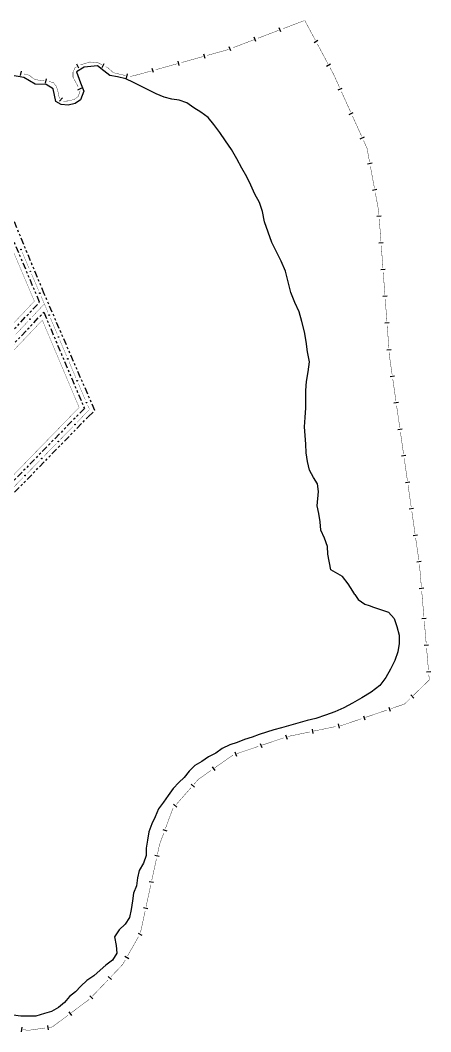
# Model space of a CAD drawing. Extents: x 212200 to 214553, y 4880545 to 4882659.
# Drawn here: x 214277 to 214553, y 4881069 to 4881749 of the extents above; entities that cross this region are included whole.
import ezdxf

# ---------------------------------------------------------------- set-up
doc = ezdxf.new("R2010")
doc.units = 0
doc.header["$LTSCALE"] = 1.5
doc.header["$MEASUREMENT"] = 0
doc.linetypes.add('TRACO_12', pattern=[2.5, 2, -0.5])
doc.linetypes.add('TRACO_25', pattern=[8, 3, -1, 1, -1, 1, -1])
for name, color, linetype in [('HD-CURSO-PERENE', 170, 'CONTINUOUS'), ('LM-LIM-SETORES-BAIRROS', 250, 'CONTINUOUS'), ('RU-QUADRA', 210, 'CONTINUOUS'), ('SV-EIXO-RUA-N-PAV', 6, 'CONTINUOUS'), ('SV-RUA-NAO-PAV', 7, 'CONTINUOUS')]:
    doc.layers.add(name, color=color, linetype=linetype)

msp = doc.modelspace()

# ---------------------------------------------------------------- linework, layer by layer
at = {"layer": 'HD-CURSO-PERENE', "linetype": 'Continuous'}
for points in [[(214502.120224, 4881362.752777, 2.199958), (214500.766767, 4881364.944334, 2.199958), (214497.660614, 4881369.976933, 2.199958), (214493.7739, 4881374.788847, 2.199958), (214486.001416, 4881379.4034, 2.199958), (214483.985094, 4881389.752264, 2.199958), (214483.657225, 4881395.093683, 2.199958), (214481.652374, 4881400.50287, 2.199958), (214479.258598, 4881405.975979, 2.199958), (214478.643431, 4881411.609282, 2.199958), (214477.797229, 4881417.065803, 2.199958), (214476.630054, 4881422.336548, 2.199958), (214477.633794, 4881431.985803, 2.199958), (214476.924117, 4881437.022592, 2.199958), (214474.24202, 4881441.373449, 2.199958), (214471.484156, 4881446.252934, 2.199958), (214470.171946, 4881452.132719, 2.199958), (214469.27838, 4881457.918387, 2.199958), (214469.074354, 4881463.776335, 2.199958), (214468.571108, 4881469.677325, 2.199958), (214468.187209, 4881475.517283, 2.199958), (214468.714675, 4881481.705989, 2.199958), (214469.034719, 4881488.185722, 2.199958), (214469.110255, 4881494.040674, 2.199958), (214469.175108, 4881499.806111, 2.199958), (214469.542515, 4881505.956697, 2.199958), (214470.730732, 4881512.367372, 2.199958), (214471.472676, 4881519.171223, 2.199958), (214470.27696, 4881525.906214, 2.199958), (214469.381937, 4881532.787364, 2.199958), (214468.114935, 4881539.34386, 2.199958), (214466.321089, 4881546.204768, 2.199958), (214464.545118, 4881552.796596, 2.199958), (214461.708094, 4881559.051241, 2.199958), (214458.944371, 4881565.743286, 2.199958), (214457.092557, 4881572.853784, 2.199958), (214455.36102, 4881580.022745, 2.199958), (214452.417967, 4881586.766506, 2.199958), (214449.362217, 4881593.143, 2.199958), (214446.216221, 4881599.470668, 2.199958), (214443.613178, 4881606.280496, 2.199958), (214441.280565, 4881613.196972, 2.199958), (214439.906836, 4881620.152964, 2.199958), (214437.788374, 4881626.360071, 2.199958), (214434.716361, 4881631.930079, 2.199958), (214431.9767, 4881637.864999, 2.199958), (214429.27496, 4881643.540584, 2.199958), (214425.876099, 4881649.452693, 2.199958), (214422.508587, 4881655.543724, 2.199958), (214419.043092, 4881661.874816, 2.199958), (214415.095635, 4881667.862517, 2.199958), (214411.234316, 4881673.371274, 2.199958), (214407.232131, 4881678.742117, 2.199958), (214403.235279, 4881683.515376, 2.199958), (214398.380456, 4881687.102779, 2.199958), (214393.55991, 4881689.962823, 2.199958), (214388.873115, 4881693.329331, 2.199958), (214383.744202, 4881695.05738, 2.199958), (214378.787178, 4881695.77775, 2.199958), (214373.63473, 4881697.047948, 2.199958), (214368.41109, 4881699.434291, 2.199958), (214363.417478, 4881701.867963, 2.199958), (214358.333696, 4881704.262766, 2.199958), (214352.9524, 4881706.919687, 2.199958), (214347.80941, 4881709.404754, 2.199958), (214342.167807, 4881710.690153, 2.199958), (214337.073482, 4881711.730675, 2.199958), (214333.09387, 4881714.870511, 2.199958), (214328.796076, 4881718.183056, 2.199958), (214319.783377, 4881717.403286, 2.199958), (214314.674912, 4881714.062098, 2.199958), (214317.323691, 4881706.714006, 2.199958), (214319.606786, 4881701.132537, 2.199958), (214317.324168, 4881695.231531, 2.199958), (214313.757268, 4881692.767985, 2.199958), (214308.98, 4881691.825437, 2.199958), (214304.26358, 4881692.256787, 2.199958), (214300.791243, 4881694.273439, 2.199958), (214298.880158, 4881702.748925, 2.199958), (214294.200092, 4881705.697092, 2.199958), (214286.962141, 4881705.864301, 2.199958), (214279.269222, 4881710.438166, 2.199958), (214270.334646, 4881711.997872, 2.199958)], [(214502.120224, 4881362.752777, 2.199958), (214504.277238, 4881359.26008, 2.199958), (214508.897011, 4881356.262765, 2.199958), (214511.689549, 4881355.265872, 2.199958), (214514.56283, 4881354.240156, 2.199958), (214519.980282, 4881352.379551, 2.199958), (214524.771742, 4881350.914047, 2.199958), (214528.492289, 4881346.562018, 2.199958), (214530.438242, 4881341.282926, 2.199958), (214531.869644, 4881335.322193, 2.199958), (214531.966323, 4881329.784077, 2.199958), (214530.934384, 4881324.208264, 2.199958), (214529.021651, 4881318.363046, 2.199958), (214526.020626, 4881312.529492, 2.199958), (214522.841278, 4881306.877109, 2.199958), (214518.854748, 4881301.432552, 2.199958), (214513.088308, 4881296.943199, 2.199958), (214506.788062, 4881293.146723, 2.199958), (214500.579149, 4881289.538484, 2.199958), (214494.694928, 4881286.594004, 2.199958), (214488.572788, 4881283.871166, 2.199958), (214482.303907, 4881281.538294, 2.199958), (214475.90647, 4881279.36614, 2.199958), (214470.063908, 4881277.924989, 2.199958), (214457.43262, 4881274.340151, 2.233484), (214452.583085, 4881273.120384, 2.314521), (214447.513581, 4881271.770636, 2.395558), (214442.634106, 4881270.070926, 2.476595), (214437.594625, 4881268.511202, 2.476595), (214432.835149, 4881266.751497, 2.476595), (214427.755677, 4881265.14178, 2.496855), (214422.906233, 4881263.172102, 2.506984), (214417.866753, 4881261.602379, 2.506984), (214412.697379, 4881259.222756, 2.537373), (214408.388043, 4881256.053211, 2.537373), (214403.478673, 4881253.503603, 2.537373), (214399.069321, 4881250.524037, 2.537373), (214394.359963, 4881247.754452, 2.537373), (214390.460685, 4881243.884983, 2.537373), (214387.06141, 4881239.715542, 2.537373), (214383.492068, 4881236.196025, 2.537373), (214379.75279, 4881232.236564, 2.537373), (214376.353566, 4881227.637174, 2.537373), (214373.164319, 4881223.11777, 2.537373), (214369.955068, 4881218.648361, 2.537373), (214367.565887, 4881213.13906, 2.537373), (214365.286593, 4881208.519652, 2.537373), (214363.387357, 4881203.200321, 2.537373), (214362.418108, 4881197.48102, 2.537373), (214361.538801, 4881192.201666, 2.537373), (214361.499408, 4881187.172266, 2.537373), (214359.770133, 4881182.092903, 2.537373), (214356.910915, 4881177.153543, 2.537373), (214355.721589, 4881172.194156, 2.537373), (214354.98228, 4881166.854806, 2.537373), (214353.133004, 4881161.845437, 2.537373), (214352.403677, 4881156.64607, 2.537373), (214351.574418, 4881150.936766, 2.537373), (214350.385144, 4881145.54743, 2.537373), (214347.395894, 4881140.948032, 2.537373), (214343.316611, 4881137.208551, 2.537373), (214340.147397, 4881132.40918, 2.537373), (214341.308008, 4881126.689842, 2.537373), (214341.808595, 4881121.540447, 2.537373), (214338.899359, 4881116.771068, 2.537373), (214334.410045, 4881113.521536, 2.537373), (214330.560721, 4881110.002024, 2.537373), (214326.271453, 4881106.262547, 2.537373), (214321.732118, 4881103.212992, 2.537373), (214317.632843, 4881099.423518, 2.537373), (214313.923562, 4881095.474055, 2.669058), (214309.93419, 4881092.434489, 2.669058), (214306.61491, 4881088.265046, 2.669058), (214302.505581, 4881084.925518, 2.669058), (214297.856197, 4881082.345909, 2.669058), (214293.026689, 4881080.896168, 2.669058), (214287.397255, 4881079.266463, 2.669058), (214282.357595, 4881079.196562, 2.669058), (214277.097941, 4881079.196656, 2.669058), (214272.028207, 4881079.75668, 2.669058)]]:
    msp.add_polyline3d(points, dxfattribs=at)
at = {"layer": 'LM-LIM-SETORES-BAIRROS', "const_width": 0.25}
for points in [[(214453.604171, 4881743.131982), (214467.62731, 4881748.456603)], [(214468.338579, 4881748.726674), (214475.427216, 4881735.507323)], [(214436.776405, 4881736.742437), (214450.799544, 4881742.067058)], [(214419.948639, 4881730.352892), (214433.971778, 4881735.677513)], [(214476.844943, 4881732.863453), (214483.933581, 4881719.644103)], [(214385.370402, 4881720.38859), (214399.824367, 4881724.398938)], [(214402.71516, 4881725.201008), (214416.205527, 4881728.944)], [(214416.205527, 4881728.944), (214416.326583, 4881728.977588)], [(214416.326583, 4881728.977588), (214417.144012, 4881729.287967)], [(214312.3254, 4881713.962512), (214313.744234, 4881717.058149)], [(214313.744234, 4881717.058149), (214313.765723, 4881717.105035)], [(214313.765723, 4881717.105035), (214314.625169, 4881717.50611)], [(214317.343719, 4881718.774766), (214317.693877, 4881718.938173)], [(214317.693877, 4881718.938173), (214323.064252, 4881720.572636)], [(214323.064252, 4881720.572636), (214323.717046, 4881720.771312)], [(214323.717046, 4881720.771312), (214329.010734, 4881720.26715)], [(214329.010734, 4881720.26715), (214329.216462, 4881720.247558)], [(214329.216462, 4881720.247558), (214331.699975, 4881718.968918)], [(214334.367224, 4881717.59568), (214335.256307, 4881717.137934)], [(214335.256307, 4881717.137934), (214335.828854, 4881716.843158)], [(214368.025644, 4881715.576171), (214382.479609, 4881719.58652)], [(214485.351308, 4881717.000233), (214487.714187, 4881712.593783)], [(214279.253252, 4881712.757176), (214282.169499, 4881712.053254)], [(214282.169499, 4881712.053254), (214282.667838, 4881711.932966)], [(214282.667838, 4881711.932966), (214286.271619, 4881709.259193)], [(214312.3254, 4881713.367811), (214312.3254, 4881713.962512)], [(214312.3254, 4881710.558112), (214312.3254, 4881713.367811)], [(214312.416191, 4881710.390865), (214312.3254, 4881710.558112)], [(214314.813231, 4881705.975266), (214312.416191, 4881710.390865)], [(214335.828854, 4881716.843158), (214339.078178, 4881713.941976)], [(214339.078178, 4881713.941976), (214339.495131, 4881713.569696)], [(214339.495131, 4881713.569696), (214347.711779, 4881711.636367)], [(214350.632023, 4881710.952637), (214355.493846, 4881712.119973)], [(214355.493846, 4881712.119973), (214356.051543, 4881712.253877)], [(214356.051543, 4881712.253877), (214365.134851, 4881714.774101)], [(214487.714187, 4881712.593783), (214487.717471, 4881712.587658)], [(214487.717471, 4881712.587658), (214491.83818, 4881703.483768)], [(214286.271619, 4881709.259193), (214286.72693, 4881708.921381)], [(214286.72693, 4881708.921381), (214293.106608, 4881708.094385)], [(214296.062321, 4881707.58542), (214299.012167, 4881707.039152)], [(214299.012167, 4881707.039152), (214299.100615, 4881707.022773)], [(214299.100615, 4881707.022773), (214300.86423, 4881704.708028)], [(214300.86423, 4881704.708028), (214301.195631, 4881704.273066)], [(214301.195631, 4881704.273066), (214302.14429, 4881700.952756)], [(214315.269762, 4881705.11293), (214314.813231, 4881705.975266)], [(214315.737649, 4881704.229142), (214315.269762, 4881705.11293)], [(214302.14429, 4881700.952756), (214302.243138, 4881700.606789)], [(214302.243138, 4881700.606789), (214302.980661, 4881697.042096)], [(214302.980661, 4881697.042096), (214303.028769, 4881696.809573)], [(214303.028769, 4881696.809573), (214303.582346, 4881696.285132)], [(214313.372908, 4881695.762065), (214315.218476, 4881697.121958)], [(214315.218476, 4881697.121958), (214315.860739, 4881697.595204)], [(214315.860739, 4881697.595204), (214316.873368, 4881700.633091)], [(214316.873368, 4881700.633091), (214317.170123, 4881701.523358)], [(214317.170123, 4881701.523358), (214317.141312, 4881701.577778)], [(214493.075252, 4881700.750701), (214499.260613, 4881687.085369)], [(214305.852001, 4881694.463162), (214308.850537, 4881694.556869)], [(214308.850537, 4881694.556869), (214309.706631, 4881694.583619)], [(214309.706631, 4881694.583619), (214312.699321, 4881695.545556)], [(214312.699321, 4881695.545556), (214313.372908, 4881695.762065)], [(214500.497685, 4881684.352303), (214506.683046, 4881670.68697)], [(214507.920118, 4881667.953904), (214509.981905, 4881663.398793)], [(214509.981905, 4881663.398793), (214510.238887, 4881662.831042)], [(214510.238887, 4881662.831042), (214511.956552, 4881653.612909)], [(214512.506099, 4881650.663673), (214515.253835, 4881635.917488)], [(214515.803382, 4881632.968252), (214518.001571, 4881621.171304)], [(214518.001571, 4881621.171304), (214518.095195, 4881620.668857)], [(214518.095195, 4881620.668857), (214518.280203, 4881618.186838)], [(214518.503203, 4881615.195138), (214519.618202, 4881600.236636)], [(214519.841202, 4881597.244936), (214520.956202, 4881582.286434)], [(214521.179201, 4881579.294734), (214522.294201, 4881564.336232)], [(214522.5172, 4881561.344531), (214523.6322, 4881546.38603)], [(214523.8552, 4881543.394329), (214524.970199, 4881528.435827)], [(214525.193199, 4881525.444127), (214525.341865, 4881523.44966)], [(214525.341865, 4881523.44966), (214525.376039, 4881522.991194)], [(214525.376039, 4881522.991194), (214527.165153, 4881510.579214)], [(214527.593162, 4881507.609903), (214529.733206, 4881492.763348)], [(214530.161215, 4881489.794036), (214532.301259, 4881474.947481)], [(214532.729268, 4881471.97817), (214534.869312, 4881457.131614)], [(214535.297321, 4881454.162303), (214537.437365, 4881439.315748)], [(214537.865373, 4881436.346437), (214540.005418, 4881421.499881)], [(214540.433426, 4881418.53057), (214542.57347, 4881403.684014)], [(214543.001479, 4881400.714703), (214545.141523, 4881385.868148)], [(214545.556705, 4881382.897366), (214546.831424, 4881367.951628)], [(214547.086368, 4881364.96248), (214547.256331, 4881362.969715)], [(214547.256331, 4881362.969715), (214547.27958, 4881362.697129)], [(214547.27958, 4881362.697129), (214548.554299, 4881347.751391)], [(214548.809243, 4881344.762243), (214550.083963, 4881329.816505)], [(214550.338907, 4881326.827357), (214551.613626, 4881311.881619)], [(214551.86857, 4881308.892472), (214552.123514, 4881305.903324)], [(214552.176697, 4881305.279765), (214541.42963, 4881294.815515)], [(214552.123514, 4881305.903324), (214552.176697, 4881305.279765)], [(214535.489171, 4881289.031384), (214526.298406, 4881285.902613)], [(214535.69786, 4881289.234581), (214535.489171, 4881289.031384)], [(214539.280216, 4881292.722665), (214535.69786, 4881289.234581)], [(214523.458456, 4881284.935822), (214509.258708, 4881280.101865)], [(214494.209502, 4881274.978731), (214492.150979, 4881274.550123)], [(214495.058959, 4881275.267907), (214494.209502, 4881274.978731)], [(214506.418758, 4881279.135073), (214495.058959, 4881275.267907)], [(214471.591889, 4881270.269491), (214456.906824, 4881267.211897)], [(214489.213966, 4881273.938604), (214474.528901, 4881270.88101)], [(214454.059064, 4881266.271321), (214439.841675, 4881261.489497)], [(214419.974903, 4881254.720588), (214407.69182, 4881246.11095)], [(214436.998197, 4881260.533132), (214422.780808, 4881255.751307)], [(214405.235203, 4881244.389023), (214397.046481, 4881238.649264)], [(214396.719218, 4881238.419874), (214393.677462, 4881234.968652)], [(214397.046481, 4881238.649264), (214396.719218, 4881238.419874)], [(214391.693859, 4881232.718025), (214381.775845, 4881221.464893)], [(214379.592546, 4881218.987689), (214374.499865, 4881205.200187)], [(214379.792242, 4881219.214267), (214379.592546, 4881218.987689)], [(214373.4604, 4881202.386024), (214370.688492, 4881194.88159)], [(214370.590065, 4881194.615118), (214369.162446, 4881188.052677)], [(214370.688492, 4881194.88159), (214370.590065, 4881194.615118)], [(214368.52473, 4881185.121241), (214365.336151, 4881170.464059)], [(214364.698435, 4881167.532623), (214363.848147, 4881163.624042)], [(214363.783311, 4881163.326007), (214361.531415, 4881152.870775)], [(214363.848147, 4881163.624042), (214363.783311, 4881163.326007)], [(214360.899747, 4881149.93803), (214357.741406, 4881135.274303)], [(214356.401859, 4881132.611656), (214348.98936, 4881119.571148)], [(214345.778349, 4881113.922147), (214337.829936, 4881105.608144)], [(214346.02436, 4881114.354945), (214345.778349, 4881113.922147)], [(214347.50686, 4881116.963046), (214346.02436, 4881114.354945)], [(214335.756829, 4881103.439683), (214325.39129, 4881092.597377)], [(214323.281541, 4881090.470365), (214311.249532, 4881081.513202)], [(214308.84313, 4881079.72177), (214298.415389, 4881071.958896)], [(214293.474944, 4881071.235124), (214282.582654, 4881069.699537)], [(214298.370196, 4881071.925253), (214296.445568, 4881071.65392)], [(214298.415389, 4881071.958896), (214298.370196, 4881071.925253)], [(214282.431621, 4881069.678245), (214278.604521, 4881070.073666)], [(214282.582654, 4881069.699537), (214282.431621, 4881069.678245)]]:
    msp.add_lwpolyline(points, dxfattribs=at)
at = {"layer": 'LM-LIM-SETORES-BAIRROS'}
for points in [[(214452.266882, 4881741.019719), (214451.201958, 4881743.824347)], [(214418.61135, 4881728.240628), (214417.546425, 4881731.045256)], [(214435.439116, 4881734.630174), (214434.374192, 4881737.434801)], [(214474.577857, 4881733.91717), (214477.221727, 4881735.334897)], [(214401.189, 4881723.220898), (214400.38693, 4881726.111691)], [(214316.165681, 4881716.569721), (214314.897024, 4881719.28827)], [(214331.902439, 4881717.177547), (214333.275677, 4881719.844796)], [(214383.844242, 4881718.40848), (214383.042172, 4881721.299273)], [(214483.084221, 4881718.053949), (214485.728091, 4881719.471677)], [(214276.957127, 4881711.768334), (214277.661049, 4881714.68458)], [(214348.341637, 4881709.947202), (214349.028755, 4881712.867454)], [(214366.499484, 4881713.596061), (214365.697414, 4881716.486854)], [(214293.822623, 4881706.474676), (214294.368892, 4881709.424522)], [(214317.999107, 4881703.163398), (214315.347743, 4881701.759735)], [(214490.884004, 4881701.95421), (214493.61707, 4881703.191282)], [(214303.276682, 4881694.508458), (214305.339916, 4881696.686316)], [(214498.306437, 4881685.555811), (214501.039503, 4881686.792883)], [(214505.72887, 4881669.157412), (214508.461937, 4881670.394484)], [(214510.665116, 4881652.355057), (214513.614352, 4881652.904604)], [(214513.962399, 4881634.659636), (214516.911636, 4881635.209183)], [(214516.858686, 4881617.078105), (214519.850387, 4881617.301105)], [(214518.196686, 4881599.127903), (214521.188386, 4881599.350903)], [(214519.534685, 4881581.177701), (214522.526385, 4881581.4007)], [(214520.872684, 4881563.227498), (214523.864384, 4881563.450498)], [(214522.210683, 4881545.277296), (214525.202383, 4881545.500296)], [(214523.548682, 4881527.327094), (214526.540382, 4881527.550094)], [(214525.823167, 4881509.375439), (214528.792478, 4881509.803448)], [(214528.39122, 4881491.559573), (214531.360531, 4881491.987582)], [(214530.959273, 4881473.743706), (214533.928584, 4881474.171715)], [(214533.527326, 4881455.927839), (214536.496637, 4881456.355848)], [(214536.095379, 4881438.111973), (214539.06469, 4881438.539982)], [(214538.663432, 4881420.296106), (214541.632743, 4881420.724115)], [(214541.231484, 4881402.48024), (214544.200796, 4881402.908248)], [(214543.799537, 4881384.664373), (214546.768848, 4881385.092382)], [(214545.421832, 4881366.827774), (214548.410979, 4881367.082718)], [(214547.144707, 4881346.627536), (214550.133854, 4881346.88248)], [(214548.67437, 4881328.69265), (214551.663518, 4881328.947594)], [(214550.204034, 4881310.757765), (214553.193181, 4881311.012709)], [(214539.666733, 4881295.192605), (214541.759584, 4881293.043191)], [(214524.86836, 4881287.000324), (214525.835152, 4881284.160374)], [(214490.866215, 4881275.81479), (214491.477734, 4881272.877777)], [(214507.828662, 4881281.199576), (214508.795454, 4881278.359626)], [(214455.476533, 4881268.330637), (214456.432898, 4881265.487159)], [(214473.244138, 4881272.145677), (214473.855657, 4881269.208664)], [(214438.415666, 4881262.592447), (214439.372031, 4881259.748969)], [(214421.354799, 4881256.854258), (214422.311164, 4881254.01078)], [(214406.011984, 4881246.765283), (214407.733911, 4881244.308666)], [(214391.890948, 4881235.210245), (214394.141575, 4881233.226642)], [(214379.989331, 4881221.706486), (214382.239957, 4881219.722883)], [(214372.746295, 4881204.781865), (214375.560458, 4881203.7424)], [(214367.484156, 4881187.394389), (214370.415592, 4881186.756673)], [(214363.65786, 4881169.805772), (214366.589297, 4881169.168056)], [(214359.854486, 4881152.209027), (214362.787232, 4881151.577359)], [(214356.086142, 4881135.09164), (214358.694243, 4881133.60914)], [(214347.191142, 4881119.443031), (214349.799244, 4881117.960531)], [(214336.05467, 4881105.921878), (214338.223131, 4881103.84877)], [(214323.616023, 4881092.91111), (214325.784484, 4881090.838002)], [(214309.551682, 4881082.119259), (214311.343114, 4881079.712857)], [(214277.763977, 4881071.668497), (214277.455656, 4881068.684382)], [(214295.245962, 4881072.999634), (214295.664759, 4881070.029009)]]:
    msp.add_lwpolyline(points, dxfattribs=at)
at = {"layer": 'RU-QUADRA', "linetype": 'TRACO_12', "const_width": 0.18, "flags": 128}
for points in [[(214045.379527, 4881362.767153), (214042.200754, 4881370.885364), (214268.348828, 4881602.281352), (214286.322776, 4881559.911907), (214099.288597, 4881362.758812), (214060.145402, 4881321.92179), (214052.988582, 4881342.364989)], [(214194.187629, 4881362.757226), (214316.445034, 4881488.490325), (214291.676732, 4881547.15141), (214116.160246, 4881362.758812), (214065.073818, 4881308.005681), (214066.993121, 4881302.786304), (214084.730149, 4881252.659583), (214179.357652, 4881348.255174)]]:
    msp.add_lwpolyline(points, close=True, dxfattribs=at)
at = {"layer": 'SV-EIXO-RUA-N-PAV'}
for points in [[(214277.347262, 4881594.858121), (214277.392954, 4881594.840679), (214277.428658, 4881594.816345), (214277.452595, 4881594.787478), (214277.467096, 4881594.756453), (214277.478356, 4881594.723043), (214277.482277, 4881594.686853), (214277.477732, 4881594.645723), (214277.460556, 4881594.599765), (214277.433224, 4881594.564828), (214277.406179, 4881594.539846), (214277.374699, 4881594.522863), (214277.342059, 4881594.512468), (214277.304333, 4881594.509638), (214277.262697, 4881594.514651), (214277.216901, 4881594.53304), (214277.182062, 4881594.557137), (214277.159642, 4881594.585666), (214277.142769, 4881594.617422), (214277.131682, 4881594.651669), (214277.128038, 4881594.687216), (214277.13316, 4881594.729128), (214277.151909, 4881594.774088), (214277.175546, 4881594.80911), (214277.203753, 4881594.831924), (214277.235391, 4881594.847833), (214277.268764, 4881594.859534), (214277.304979, 4881594.86499), (214277.347262, 4881594.858121)], [(214283.674595, 4881580.162379), (214283.720288, 4881580.144937), (214283.755991, 4881580.120602), (214283.779928, 4881580.091735), (214283.794429, 4881580.060711), (214283.80569, 4881580.0273), (214283.809611, 4881579.991111), (214283.805065, 4881579.949981), (214283.78789, 4881579.904022), (214283.760558, 4881579.869085), (214283.733513, 4881579.844104), (214283.702033, 4881579.82712), (214283.669393, 4881579.816725), (214283.631667, 4881579.813895), (214283.59003, 4881579.818909), (214283.544235, 4881579.837297), (214283.509396, 4881579.861394), (214283.486976, 4881579.889924), (214283.470102, 4881579.92168), (214283.459015, 4881579.955927), (214283.455371, 4881579.991473), (214283.460494, 4881580.033386), (214283.479243, 4881580.078345), (214283.50288, 4881580.113367), (214283.531087, 4881580.136182), (214283.562725, 4881580.15209), (214283.596098, 4881580.163792), (214283.632312, 4881580.169248), (214283.674595, 4881580.162379)], [(214290.001929, 4881565.466636), (214290.047621, 4881565.449194), (214290.083325, 4881565.42486), (214290.107262, 4881565.395993), (214290.121763, 4881565.364968), (214290.133023, 4881565.331558), (214290.136944, 4881565.295368), (214290.132399, 4881565.254238), (214290.115224, 4881565.208279), (214290.087892, 4881565.173343), (214290.060846, 4881565.148361), (214290.029366, 4881565.131378), (214289.996726, 4881565.120983), (214289.959, 4881565.118153), (214289.917364, 4881565.123166), (214289.871569, 4881565.141555), (214289.836729, 4881565.165652), (214289.81431, 4881565.194181), (214289.797436, 4881565.225937), (214289.786349, 4881565.260184), (214289.782705, 4881565.295731), (214289.787828, 4881565.337643), (214289.806576, 4881565.382602), (214289.830213, 4881565.417625), (214289.858421, 4881565.440439), (214289.890058, 4881565.456348), (214289.923431, 4881565.468049), (214289.959646, 4881565.473505), (214290.001929, 4881565.466636)], [(214283.567633, 4881547.86964), (214283.569877, 4881547.820783), (214283.561815, 4881547.778334), (214283.544901, 4881547.744865), (214283.522243, 4881547.719186), (214283.496103, 4881547.695526), (214283.464486, 4881547.677487), (214283.42496, 4881547.665238), (214283.375966, 4881547.662643), (214283.333024, 4881547.673759), (214283.299323, 4881547.688586), (214283.271187, 4881547.710671), (214283.248628, 4881547.73645), (214283.230976, 4881547.769911), (214283.218954, 4881547.810088), (214283.217537, 4881547.859417), (214283.225725, 4881547.900979), (214283.242936, 4881547.932922), (214283.265318, 4881547.961068), (214283.292294, 4881547.984903), (214283.323431, 4881548.002432), (214283.363905, 4881548.014463), (214283.412612, 4881548.015217), (214283.454158, 4881548.007523), (214283.486334, 4881547.990766), (214283.513548, 4881547.968107), (214283.537597, 4881547.942178), (214283.557054, 4881547.911151), (214283.567633, 4881547.86964)], [(214296.306156, 4881550.76062), (214296.351795, 4881550.743037), (214296.387424, 4881550.718594), (214296.411272, 4881550.689653), (214296.425678, 4881550.658584), (214296.436836, 4881550.625139), (214296.440646, 4881550.588938), (214296.435974, 4881550.547822), (214296.418658, 4881550.501917), (214296.391219, 4881550.467064), (214296.364097, 4881550.442165), (214296.332565, 4881550.425279), (214296.299893, 4881550.414984), (214296.262159, 4881550.41227), (214296.220538, 4881550.417411), (214296.174799, 4881550.43594), (214296.140034, 4881550.460144), (214296.117702, 4881550.488742), (214296.100926, 4881550.520549), (214296.089944, 4881550.55483), (214296.086409, 4881550.590388), (214296.09166, 4881550.632284), (214296.110547, 4881550.677186), (214296.134291, 4881550.712135), (214296.162568, 4881550.734863), (214296.194255, 4881550.750674), (214296.227664, 4881550.762273), (214296.263895, 4881550.767618), (214296.306156, 4881550.76062)], [(214302.588367, 4881536.045531), (214302.634006, 4881536.027949), (214302.669635, 4881536.003505), (214302.693483, 4881535.974565), (214302.707889, 4881535.943496), (214302.719046, 4881535.910051), (214302.722856, 4881535.87385), (214302.718185, 4881535.832734), (214302.700869, 4881535.786828), (214302.67343, 4881535.751976), (214302.646308, 4881535.727077), (214302.614776, 4881535.71019), (214302.582104, 4881535.699895), (214302.54437, 4881535.697181), (214302.502749, 4881535.702322), (214302.45701, 4881535.720851), (214302.422245, 4881535.745055), (214302.399913, 4881535.773653), (214302.383137, 4881535.805461), (214302.372155, 4881535.839742), (214302.36862, 4881535.875299), (214302.373871, 4881535.917196), (214302.392758, 4881535.962097), (214302.416502, 4881535.997047), (214302.444779, 4881536.019775), (214302.476466, 4881536.035586), (214302.509875, 4881536.047185), (214302.546105, 4881536.05253), (214302.588367, 4881536.045531)], [(214308.870578, 4881521.330443), (214308.916217, 4881521.31286), (214308.951846, 4881521.288417), (214308.975694, 4881521.259476), (214308.9901, 4881521.228407), (214309.001257, 4881521.194963), (214309.005067, 4881521.158761), (214309.000396, 4881521.117645), (214308.98308, 4881521.07174), (214308.95564, 4881521.036887), (214308.928518, 4881521.011988), (214308.896987, 4881520.995102), (214308.864315, 4881520.984807), (214308.82658, 4881520.982093), (214308.784959, 4881520.987234), (214308.739221, 4881521.005763), (214308.704456, 4881521.029967), (214308.682124, 4881521.058565), (214308.665348, 4881521.090372), (214308.654366, 4881521.124653), (214308.65083, 4881521.160211), (214308.656082, 4881521.202107), (214308.674969, 4881521.247009), (214308.698713, 4881521.281959), (214308.72699, 4881521.304686), (214308.758677, 4881521.320497), (214308.792085, 4881521.332097), (214308.828316, 4881521.337441), (214308.870578, 4881521.330443)], [(214315.152789, 4881506.615355), (214315.198428, 4881506.597772), (214315.234056, 4881506.573328), (214315.257905, 4881506.544388), (214315.27231, 4881506.513319), (214315.283468, 4881506.479874), (214315.287278, 4881506.443673), (214315.282607, 4881506.402557), (214315.26529, 4881506.356651), (214315.237851, 4881506.321799), (214315.210729, 4881506.2969), (214315.179197, 4881506.280013), (214315.146526, 4881506.269718), (214315.108791, 4881506.267004), (214315.06717, 4881506.272145), (214315.021432, 4881506.290675), (214314.986667, 4881506.314878), (214314.964334, 4881506.343476), (214314.947558, 4881506.375284), (214314.936576, 4881506.409565), (214314.933041, 4881506.445122), (214314.938293, 4881506.487019), (214314.957179, 4881506.53192), (214314.980924, 4881506.56687), (214315.009201, 4881506.589598), (214315.040887, 4881506.605409), (214315.074296, 4881506.617008), (214315.110527, 4881506.622353), (214315.152789, 4881506.615355)], [(214321.466273, 4881491.915659), (214321.512166, 4881491.89875), (214321.548151, 4881491.874834), (214321.572423, 4881491.846248), (214321.587284, 4881491.815394), (214321.598933, 4881491.782117), (214321.603276, 4881491.745976), (214321.59921, 4881491.704796), (214321.582572, 4881491.65864), (214321.555649, 4881491.623387), (214321.528897, 4881491.598092), (214321.497617, 4881491.580743), (214321.4651, 4881491.569968), (214321.42741, 4881491.566698), (214321.385718, 4881491.571226), (214321.339711, 4881491.58908), (214321.304594, 4881491.612769), (214321.281843, 4881491.641035), (214321.2646, 4881491.672592), (214321.253114, 4881491.706708), (214321.249056, 4881491.742209), (214321.25369, 4881491.784179), (214321.271914, 4881491.829353), (214321.295141, 4881491.864649), (214321.32308, 4881491.887791), (214321.35453, 4881491.904067), (214321.387765, 4881491.916156), (214321.423913, 4881491.922034), (214321.466273, 4881491.915659)], [(214313.829246, 4881477.063134), (214313.830812, 4881477.01425), (214313.822162, 4881476.971917), (214313.804785, 4881476.938686), (214313.781773, 4881476.913324), (214313.755307, 4881476.89003), (214313.723443, 4881476.872431), (214313.68375, 4881476.860732), (214313.634725, 4881476.858817), (214313.591941, 4881476.870528), (214313.55845, 4881476.885821), (214313.530623, 4881476.908295), (214313.508424, 4881476.934384), (214313.491238, 4881476.968087), (214313.479775, 4881477.008427), (214313.479042, 4881477.057771), (214313.487807, 4881477.099215), (214313.505459, 4881477.130917), (214313.528229, 4881477.158749), (214313.555534, 4881477.182207), (214313.586912, 4881477.199302), (214313.627549, 4881477.210771), (214313.676261, 4881477.210848), (214313.717696, 4881477.202578), (214313.749637, 4881477.185376), (214313.776534, 4881477.162342), (214313.800221, 4881477.136081), (214313.819245, 4881477.104787), (214313.829246, 4881477.063134)], [(214302.663945, 4881465.601938), (214302.665147, 4881465.553045), (214302.656182, 4881465.510777), (214302.638559, 4881465.477676), (214302.615358, 4881465.452486), (214302.58872, 4881465.429389), (214302.556726, 4881465.412028), (214302.516947, 4881465.400625), (214302.467909, 4881465.399074), (214302.425213, 4881465.411104), (214302.391837, 4881465.426645), (214302.364178, 4881465.449325), (214302.342174, 4881465.475579), (214302.325239, 4881465.509409), (214302.314076, 4881465.549833), (214302.31371, 4881465.599181), (214302.322783, 4881465.640559), (214302.340671, 4881465.672128), (214302.363648, 4881465.699791), (214302.391125, 4881465.723045), (214302.42263, 4881465.739906), (214302.463351, 4881465.751072), (214302.512062, 4881465.750787), (214302.553435, 4881465.742209), (214302.585247, 4881465.72477), (214302.611972, 4881465.701536), (214302.635463, 4881465.6751), (214302.654254, 4881465.643665), (214302.663945, 4881465.601938)], [(214291.468695, 4881454.170999), (214291.469897, 4881454.122105), (214291.460932, 4881454.079838), (214291.443309, 4881454.046737), (214291.420108, 4881454.021547), (214291.39347, 4881453.99845), (214291.361476, 4881453.981088), (214291.321697, 4881453.969685), (214291.272659, 4881453.968135), (214291.229963, 4881453.980164), (214291.196587, 4881453.995706), (214291.168928, 4881454.018386), (214291.146924, 4881454.044639), (214291.129989, 4881454.078469), (214291.118826, 4881454.118894), (214291.11846, 4881454.168242), (214291.127534, 4881454.209619), (214291.145421, 4881454.241189), (214291.168398, 4881454.268851), (214291.195875, 4881454.292105), (214291.22738, 4881454.308967), (214291.268101, 4881454.320132), (214291.316812, 4881454.319848), (214291.358185, 4881454.31127), (214291.389997, 4881454.293831), (214291.416722, 4881454.270596), (214291.440213, 4881454.24416), (214291.459004, 4881454.212726), (214291.468695, 4881454.170999)], [(214280.272104, 4881442.74134), (214280.273296, 4881442.692446), (214280.264323, 4881442.65018), (214280.246692, 4881442.617083), (214280.223486, 4881442.591898), (214280.196843, 4881442.568807), (214280.164845, 4881442.551452), (214280.125064, 4881442.540057), (214280.076025, 4881442.538517), (214280.033333, 4881442.550556), (214279.999959, 4881442.566105), (214279.972305, 4881442.58879), (214279.950306, 4881442.615048), (214279.933379, 4881442.648882), (214279.922225, 4881442.689309), (214279.921869, 4881442.738657), (214279.930951, 4881442.780033), (214279.948845, 4881442.811598), (214279.971828, 4881442.839256), (214279.999311, 4881442.862504), (214280.030819, 4881442.879359), (214280.071543, 4881442.890516), (214280.120254, 4881442.890221), (214280.161624, 4881442.881634), (214280.193433, 4881442.864188), (214280.220153, 4881442.840948), (214280.243638, 4881442.814507), (214280.262422, 4881442.783068), (214280.272104, 4881442.74134)]]:
    msp.add_lwpolyline(points, close=True, dxfattribs=at)
for points in [[(214277.128038, 4881594.687216), (214277.216901, 4881594.53304)], [(214277.13216, 4881594.665708), (214277.196495, 4881594.550788)], [(214277.13316, 4881594.729128), (214277.262697, 4881594.514651)], [(214277.134962, 4881594.704055), (214277.236305, 4881594.530787)], [(214277.145458, 4881594.748686), (214277.281841, 4881594.514738)], [(214277.151909, 4881594.774088), (214277.304333, 4881594.509638)], [(214277.163666, 4881594.789209), (214277.320362, 4881594.514982)], [(214277.175546, 4881594.80911), (214277.342059, 4881594.512468)], [(214277.190316, 4881594.817025), (214277.356725, 4881594.520239)], [(214277.203753, 4881594.831924), (214277.374699, 4881594.522863)], [(214277.220203, 4881594.837322), (214277.387344, 4881594.531936)], [(214277.235391, 4881594.847833), (214277.406179, 4881594.539846)], [(214277.254582, 4881594.850638), (214277.419372, 4881594.557611)], [(214277.268764, 4881594.859534), (214277.433224, 4881594.564828)], [(214277.288612, 4881594.857862), (214277.445483, 4881594.586681)], [(214277.304979, 4881594.86499), (214277.460556, 4881594.599765)], [(214277.324801, 4881594.860072), (214277.466023, 4881594.625237)], [(214277.347262, 4881594.858121), (214277.477732, 4881594.645723)], [(214277.371765, 4881594.847609), (214277.476693, 4881594.672914)], [(214277.392954, 4881594.840679), (214277.482277, 4881594.686853)], [(214277.413367, 4881594.826895), (214277.47591, 4881594.712689)], [(214277.428658, 4881594.816345), (214277.478356, 4881594.723043)], [(214277.131682, 4881594.651669), (214277.182062, 4881594.557137)], [(214283.455371, 4881579.991473), (214283.544235, 4881579.837297)], [(214283.459015, 4881579.955927), (214283.509396, 4881579.861394)], [(214283.459493, 4881579.969965), (214283.523829, 4881579.855045)], [(214283.460494, 4881580.033386), (214283.59003, 4881579.818909)], [(214283.462296, 4881580.008312), (214283.563638, 4881579.835045)], [(214283.472792, 4881580.052944), (214283.609175, 4881579.818996)], [(214283.479243, 4881580.078345), (214283.631667, 4881579.813895)], [(214283.491, 4881580.093467), (214283.647696, 4881579.819239)], [(214283.50288, 4881580.113367), (214283.669393, 4881579.816725)], [(214283.517649, 4881580.121283), (214283.684059, 4881579.824496)], [(214283.531087, 4881580.136182), (214283.702033, 4881579.82712)], [(214283.547537, 4881580.141579), (214283.714677, 4881579.836194)], [(214283.562725, 4881580.15209), (214283.733513, 4881579.844104)], [(214283.581915, 4881580.154895), (214283.746706, 4881579.861869)], [(214283.596098, 4881580.163792), (214283.760558, 4881579.869085)], [(214283.615946, 4881580.162119), (214283.772816, 4881579.890938)], [(214283.632312, 4881580.169248), (214283.78789, 4881579.904022)], [(214283.652135, 4881580.16433), (214283.793356, 4881579.929494)], [(214283.674595, 4881580.162379), (214283.805065, 4881579.949981)], [(214283.699098, 4881580.151867), (214283.804027, 4881579.977172)], [(214283.720288, 4881580.144937), (214283.809611, 4881579.991111)], [(214283.740701, 4881580.131152), (214283.803243, 4881580.016946)], [(214283.755991, 4881580.120602), (214283.80569, 4881580.0273)], [(214289.782705, 4881565.295731), (214289.871569, 4881565.141555)], [(214289.786349, 4881565.260184), (214289.836729, 4881565.165652)], [(214289.786827, 4881565.274223), (214289.851162, 4881565.159303)], [(214289.787828, 4881565.337643), (214289.917364, 4881565.123166)], [(214289.789629, 4881565.31257), (214289.890972, 4881565.139302)], [(214289.800126, 4881565.357201), (214289.936508, 4881565.123253)], [(214289.806576, 4881565.382602), (214289.959, 4881565.118153)], [(214289.818333, 4881565.397724), (214289.975029, 4881565.123497)], [(214289.830213, 4881565.417625), (214289.996726, 4881565.120983)], [(214289.844983, 4881565.42554), (214290.011392, 4881565.128754)], [(214289.858421, 4881565.440439), (214290.029366, 4881565.131378)], [(214289.874871, 4881565.445837), (214290.042011, 4881565.140451)], [(214289.890058, 4881565.456348), (214290.060846, 4881565.148361)], [(214289.909249, 4881565.459153), (214290.07404, 4881565.166126)], [(214289.923431, 4881565.468049), (214290.087892, 4881565.173343)], [(214289.943279, 4881565.466377), (214290.10015, 4881565.195196)], [(214289.959646, 4881565.473505), (214290.115224, 4881565.208279)], [(214289.979468, 4881565.468587), (214290.12069, 4881565.233752)], [(214290.001929, 4881565.466636), (214290.132399, 4881565.254238)], [(214290.026432, 4881565.456124), (214290.13136, 4881565.281429)], [(214290.047621, 4881565.449194), (214290.136944, 4881565.295368)], [(214290.068034, 4881565.43541), (214290.130577, 4881565.321204)], [(214290.083325, 4881565.42486), (214290.133023, 4881565.331558)], [(214283.323431, 4881548.002432), (214283.217537, 4881547.859417)], [(214283.363905, 4881548.014463), (214283.218954, 4881547.810088)], [(214283.341635, 4881548.002804), (214283.223216, 4881547.840727)], [(214283.305356, 4881547.990068), (214283.225665, 4881547.885211)], [(214283.292294, 4881547.984903), (214283.225725, 4881547.900979)], [(214283.386746, 4881548.010994), (214283.226675, 4881547.79257)], [(214283.412612, 4881548.015217), (214283.230976, 4881547.769911)], [(214283.431169, 4881548.010473), (214283.242273, 4881547.757347)], [(214283.454158, 4881548.007523), (214283.248628, 4881547.73645)], [(214283.46731, 4881547.99714), (214283.261607, 4881547.726104)], [(214283.486334, 4881547.990766), (214283.271187, 4881547.710671)], [(214283.497849, 4881547.977837), (214283.284553, 4881547.702699)], [(214283.513548, 4881547.968107), (214283.299323, 4881547.688586)], [(214283.52378, 4881547.951631), (214283.320878, 4881547.68358)], [(214283.537597, 4881547.942178), (214283.333024, 4881547.673759)], [(214283.543986, 4881547.923312), (214283.357953, 4881547.671242)], [(214283.557054, 4881547.911151), (214283.375966, 4881547.662643)], [(214283.560457, 4881547.891013), (214283.401503, 4881547.667798)], [(214283.567633, 4881547.86964), (214283.42496, 4881547.665238)], [(214283.567774, 4881547.842978), (214283.449477, 4881547.677043)], [(214283.569877, 4881547.820783), (214283.464486, 4881547.677487)], [(214283.565386, 4881547.796565), (214283.485633, 4881547.693637)], [(214283.561815, 4881547.778334), (214283.496103, 4881547.695526)], [(214296.086409, 4881550.590388), (214296.174799, 4881550.43594)], [(214296.089944, 4881550.55483), (214296.140034, 4881550.460144)], [(214296.090465, 4881550.568867), (214296.154448, 4881550.45375)], [(214296.09166, 4881550.632284), (214296.220538, 4881550.417411)], [(214296.093385, 4881550.607206), (214296.194195, 4881550.433628)], [(214296.104018, 4881550.651804), (214296.239682, 4881550.417439)], [(214296.110547, 4881550.677186), (214296.262159, 4881550.41227)], [(214296.12235, 4881550.692271), (214296.278204, 4881550.417565)], [(214296.134291, 4881550.712135), (214296.299893, 4881550.414984)], [(214296.149085, 4881550.720005), (214296.314583, 4881550.42271)], [(214296.162568, 4881550.734863), (214296.332565, 4881550.425279)], [(214296.179035, 4881550.74021), (214296.345237, 4881550.434313)], [(214296.194255, 4881550.750674), (214296.364097, 4881550.442165)], [(214296.213454, 4881550.753421), (214296.377345, 4881550.45989)], [(214296.227664, 4881550.762273), (214296.391219, 4881550.467064)], [(214296.247506, 4881550.76054), (214296.403544, 4881550.488879)], [(214296.263895, 4881550.767618), (214296.418658, 4881550.501917)], [(214296.283702, 4881550.76264), (214296.424202, 4881550.527372)], [(214296.306156, 4881550.76062), (214296.435974, 4881550.547822)], [(214296.330627, 4881550.750032), (214296.435019, 4881550.575016)], [(214296.351795, 4881550.743037), (214296.440646, 4881550.588938)], [(214296.372166, 4881550.729191), (214296.434358, 4881550.614793)], [(214296.387424, 4881550.718594), (214296.436836, 4881550.625139)], [(214302.36862, 4881535.875299), (214302.45701, 4881535.720851)], [(214302.372155, 4881535.839742), (214302.422245, 4881535.745055)], [(214302.372676, 4881535.853779), (214302.436658, 4881535.738662)], [(214302.373871, 4881535.917196), (214302.502749, 4881535.702322)], [(214302.375596, 4881535.892117), (214302.476406, 4881535.718539)], [(214302.386229, 4881535.936716), (214302.521893, 4881535.702351)], [(214302.392758, 4881535.962097), (214302.54437, 4881535.697181)], [(214302.404561, 4881535.977183), (214302.560415, 4881535.702476)], [(214302.416502, 4881535.997047), (214302.582104, 4881535.699895)], [(214302.431296, 4881536.004917), (214302.596794, 4881535.707621)], [(214302.444779, 4881536.019775), (214302.614776, 4881535.71019)], [(214302.461246, 4881536.025122), (214302.627448, 4881535.719225)], [(214302.476466, 4881536.035586), (214302.646308, 4881535.727077)], [(214302.495665, 4881536.038332), (214302.659555, 4881535.744801)], [(214302.509875, 4881536.047185), (214302.67343, 4881535.751976)], [(214302.529717, 4881536.045452), (214302.685755, 4881535.773791)], [(214302.546105, 4881536.05253), (214302.700869, 4881535.786828)], [(214302.565913, 4881536.047551), (214302.706413, 4881535.812284)], [(214302.588367, 4881536.045531), (214302.718185, 4881535.832734)], [(214302.612838, 4881536.034944), (214302.71723, 4881535.859928)], [(214302.634006, 4881536.027949), (214302.722856, 4881535.87385)], [(214302.654376, 4881536.014102), (214302.716568, 4881535.899705)], [(214302.669635, 4881536.003505), (214302.719046, 4881535.910051)], [(214308.65083, 4881521.160211), (214308.739221, 4881521.005763)], [(214308.654366, 4881521.124653), (214308.704456, 4881521.029967)], [(214308.654887, 4881521.13869), (214308.718869, 4881521.023573)], [(214308.656082, 4881521.202107), (214308.784959, 4881520.987234)], [(214308.657807, 4881521.177029), (214308.758617, 4881521.003451)], [(214308.66844, 4881521.221627), (214308.804104, 4881520.987262)], [(214308.674969, 4881521.247009), (214308.82658, 4881520.982093)], [(214308.686772, 4881521.262094), (214308.842626, 4881520.987388)], [(214308.698713, 4881521.281959), (214308.864315, 4881520.984807)], [(214308.713507, 4881521.289829), (214308.879005, 4881520.992533)], [(214308.72699, 4881521.304686), (214308.896987, 4881520.995102)], [(214308.743456, 4881521.310033), (214308.909659, 4881521.004136)], [(214308.758677, 4881521.320497), (214308.928518, 4881521.011988)], [(214308.777876, 4881521.323244), (214308.941766, 4881521.029713)], [(214308.792085, 4881521.332097), (214308.95564, 4881521.036887)], [(214308.811928, 4881521.330363), (214308.967966, 4881521.058702)], [(214308.828316, 4881521.337441), (214308.98308, 4881521.07174)], [(214308.848123, 4881521.332463), (214308.988624, 4881521.097195)], [(214308.870578, 4881521.330443), (214309.000396, 4881521.117645)], [(214308.895049, 4881521.319856), (214308.99944, 4881521.144839)], [(214308.916217, 4881521.31286), (214309.005067, 4881521.158761)], [(214308.936587, 4881521.299014), (214308.998779, 4881521.184616)], [(214308.951846, 4881521.288417), (214309.001257, 4881521.194963)], [(214314.933041, 4881506.445122), (214315.021432, 4881506.290675)], [(214314.936576, 4881506.409565), (214314.986667, 4881506.314878)], [(214314.937097, 4881506.423602), (214315.00108, 4881506.308485)], [(214314.938293, 4881506.487019), (214315.06717, 4881506.272145)], [(214314.940017, 4881506.46194), (214315.040828, 4881506.288363)], [(214314.950651, 4881506.506539), (214315.086315, 4881506.272174)], [(214314.957179, 4881506.53192), (214315.108791, 4881506.267004)], [(214314.968983, 4881506.547006), (214315.124837, 4881506.272299)], [(214314.980924, 4881506.56687), (214315.146526, 4881506.269718)], [(214314.995718, 4881506.57474), (214315.161215, 4881506.277445)], [(214315.009201, 4881506.589598), (214315.179197, 4881506.280013)], [(214315.025667, 4881506.594945), (214315.19187, 4881506.289048)], [(214315.040887, 4881506.605409), (214315.210729, 4881506.2969)], [(214315.060086, 4881506.608155), (214315.223977, 4881506.314625)], [(214315.074296, 4881506.617008), (214315.237851, 4881506.321799)], [(214315.094139, 4881506.615275), (214315.250176, 4881506.343614)], [(214315.110527, 4881506.622353), (214315.26529, 4881506.356651)], [(214315.130334, 4881506.617374), (214315.270835, 4881506.382107)], [(214315.152789, 4881506.615355), (214315.282607, 4881506.402557)], [(214315.177259, 4881506.604767), (214315.281651, 4881506.429751)], [(214315.198428, 4881506.597772), (214315.287278, 4881506.443673)], [(214315.218798, 4881506.583925), (214315.28099, 4881506.469528)], [(214315.234056, 4881506.573328), (214315.283468, 4881506.479874)], [(214321.249056, 4881491.742209), (214321.339711, 4881491.58908)], [(214321.253114, 4881491.706708), (214321.304594, 4881491.612769)], [(214321.253429, 4881491.720751), (214321.3191, 4881491.606589)], [(214321.25369, 4881491.784179), (214321.385718, 4881491.571226)], [(214321.255784, 4881491.759128), (214321.359139, 4881491.587053)], [(214321.265759, 4881491.803878), (214321.40486, 4881491.571536)], [(214321.271914, 4881491.829353), (214321.42741, 4881491.566698)], [(214321.283493, 4881491.844611), (214321.443376, 4881491.572229)], [(214321.295141, 4881491.864649), (214321.4651, 4881491.569968)], [(214321.309817, 4881491.872736), (214321.479675, 4881491.577909)], [(214321.32308, 4881491.887791), (214321.497617, 4881491.580743)], [(214321.339466, 4881491.893379), (214321.510155, 4881491.589963)], [(214321.35453, 4881491.904067), (214321.528897, 4881491.598092)], [(214321.373687, 4881491.907095), (214321.541882, 4881491.61601)], [(214321.387765, 4881491.916156), (214321.555649, 4881491.623387)], [(214321.407631, 4881491.914715), (214321.567652, 4881491.645381)], [(214321.423913, 4881491.922034), (214321.582572, 4881491.65864)], [(214321.443791, 4881491.917348), (214321.587741, 4881491.684174)], [(214321.466273, 4881491.915659), (214321.59921, 4881491.704796)], [(214321.490897, 4881491.905433), (214321.597855, 4881491.731973)], [(214321.512166, 4881491.89875), (214321.603276, 4881491.745976)], [(214321.532738, 4881491.885205), (214321.596608, 4881491.771736)], [(214321.548151, 4881491.874834), (214321.598933, 4881491.782117)], [(214313.586912, 4881477.199302), (214313.479042, 4881477.057771)], [(214313.627549, 4881477.210771), (214313.479775, 4881477.008427)], [(214313.605119, 4881477.199422), (214313.484461, 4881477.039004)], [(214313.650339, 4881477.206984), (214313.487252, 4881476.990803)], [(214313.568666, 4881477.18719), (214313.487528, 4881477.08345)], [(214313.555534, 4881477.182207), (214313.487807, 4881477.099215)], [(214313.676261, 4881477.210848), (214313.491238, 4881476.968087)], [(214313.694751, 4881477.205847), (214313.50236, 4881476.955367)], [(214313.717696, 4881477.202578), (214313.508424, 4881476.934384)], [(214313.730703, 4881477.192014), (214313.521258, 4881476.923859)], [(214313.749637, 4881477.185376), (214313.530623, 4881476.908295)], [(214313.760971, 4881477.172289), (214313.543877, 4881476.900138)], [(214313.776534, 4881477.162342), (214313.55845, 4881476.885821)], [(214313.786536, 4881477.145725), (214313.579933, 4881476.880516)], [(214313.800221, 4881477.136081), (214313.591941, 4881476.870528)], [(214313.806347, 4881477.117128), (214313.616833, 4881476.867665)], [(214313.819245, 4881477.104787), (214313.634725, 4881476.858817)], [(214313.822368, 4881477.084604), (214313.660331, 4881476.863617)], [(214313.829246, 4881477.063134), (214313.68375, 4881476.860732)], [(214313.829017, 4881477.036472), (214313.708429, 4881476.872196)], [(214313.830812, 4881477.01425), (214313.723443, 4881476.872431)], [(214313.825985, 4881476.990097), (214313.744812, 4881476.888286)], [(214313.822162, 4881476.971917), (214313.755307, 4881476.89003)], [(214302.42263, 4881465.739906), (214302.31371, 4881465.599181)], [(214302.463351, 4881465.751072), (214302.314076, 4881465.549833)], [(214302.440837, 4881465.73989), (214302.31899, 4881465.580375)], [(214302.486113, 4881465.747116), (214302.321422, 4881465.532154)], [(214302.404295, 4881465.72793), (214302.322387, 4881465.624796)], [(214302.391125, 4881465.723045), (214302.322783, 4881465.640559)], [(214302.512062, 4881465.750787), (214302.325239, 4881465.509409)], [(214302.530514, 4881465.745649), (214302.336266, 4881465.496607)], [(214302.553435, 4881465.742209), (214302.342174, 4881465.475579)], [(214302.566363, 4881465.731548), (214302.354929, 4881465.464959)], [(214302.585247, 4881465.72477), (214302.364178, 4881465.449325)], [(214302.596483, 4881465.711599), (214302.377371, 4881465.44107)], [(214302.611972, 4881465.701536), (214302.391837, 4881465.426645)], [(214302.62185, 4881465.684845), (214302.41328, 4881465.421181)], [(214302.635463, 4881465.6751), (214302.425213, 4881465.411104)], [(214302.641448, 4881465.656102), (214302.450083, 4881465.408055)], [(214302.654254, 4881465.643665), (214302.467909, 4881465.399074)], [(214302.657226, 4881465.623459), (214302.49355, 4881465.403684)], [(214302.663945, 4881465.601938), (214302.516947, 4881465.400625)], [(214302.663518, 4881465.575279), (214302.54171, 4881465.411905)], [(214302.665147, 4881465.553045), (214302.556726, 4881465.412028)], [(214302.660141, 4881465.528928), (214302.578212, 4881465.427723)], [(214302.656182, 4881465.510777), (214302.58872, 4881465.429389)], [(214291.22738, 4881454.308967), (214291.11846, 4881454.168242)], [(214291.268101, 4881454.320132), (214291.118826, 4881454.118894)], [(214291.245587, 4881454.30895), (214291.12374, 4881454.149435)], [(214291.290863, 4881454.316176), (214291.126172, 4881454.101215)], [(214291.209045, 4881454.296991), (214291.127137, 4881454.193857)], [(214291.195875, 4881454.292105), (214291.127534, 4881454.209619)], [(214291.316812, 4881454.319848), (214291.129989, 4881454.078469)], [(214291.335264, 4881454.314709), (214291.141016, 4881454.065667)], [(214291.358185, 4881454.31127), (214291.146924, 4881454.044639)], [(214291.371113, 4881454.300609), (214291.159679, 4881454.03402)], [(214291.389997, 4881454.293831), (214291.168928, 4881454.018386)], [(214291.401233, 4881454.280659), (214291.182121, 4881454.01013)], [(214291.416722, 4881454.270596), (214291.196587, 4881453.995706)], [(214291.4266, 4881454.253906), (214291.21803, 4881453.990241)], [(214291.440213, 4881454.24416), (214291.229963, 4881453.980164)], [(214291.446198, 4881454.225163), (214291.254833, 4881453.977116)], [(214291.459004, 4881454.212726), (214291.272659, 4881453.968135)], [(214291.461976, 4881454.19252), (214291.2983, 4881453.972744)], [(214291.468695, 4881454.170999), (214291.321697, 4881453.969685)], [(214291.468268, 4881454.14434), (214291.34646, 4881453.980965)], [(214291.469897, 4881454.122105), (214291.361476, 4881453.981088)], [(214291.464891, 4881454.097989), (214291.382962, 4881453.996784)], [(214291.460932, 4881454.079838), (214291.39347, 4881453.99845)], [(214280.030819, 4881442.879359), (214279.921869, 4881442.738657)], [(214280.071543, 4881442.890516), (214279.922225, 4881442.689309)], [(214280.049026, 4881442.879339), (214279.927145, 4881442.719849)], [(214280.094304, 4881442.886555), (214279.929567, 4881442.671628)], [(214280.012481, 4881442.867387), (214279.930551, 4881442.76427)], [(214279.999311, 4881442.862504), (214279.930951, 4881442.780033)], [(214280.120254, 4881442.890221), (214279.933379, 4881442.648882)], [(214280.138705, 4881442.885078), (214279.944403, 4881442.636078)], [(214280.161624, 4881442.881634), (214279.950306, 4881442.615048)], [(214280.17455, 4881442.87097), (214279.963059, 4881442.604426)], [(214280.193433, 4881442.864188), (214279.972305, 4881442.58879)], [(214280.204666, 4881442.851015), (214279.985496, 4881442.580532)], [(214280.220153, 4881442.840948), (214279.999959, 4881442.566105)], [(214280.230027, 4881442.824256), (214280.021401, 4881442.560635)], [(214280.243638, 4881442.814507), (214280.033333, 4881442.550556)], [(214280.249619, 4881442.795508), (214280.058202, 4881442.547502)], [(214280.262422, 4881442.783068), (214280.076025, 4881442.538517)], [(214280.26539, 4881442.762862), (214280.101668, 4881442.543121)], [(214280.272104, 4881442.74134), (214280.125064, 4881442.540057)], [(214280.271672, 4881442.714681), (214280.149829, 4881442.551332)], [(214280.273296, 4881442.692446), (214280.164845, 4881442.551452)], [(214280.268285, 4881442.66833), (214280.186335, 4881442.567143)], [(214280.264323, 4881442.65018), (214280.196843, 4881442.568807)]]:
    msp.add_lwpolyline(points, dxfattribs=at)
at = {"layer": 'SV-EIXO-RUA-N-PAV', "const_width": 0.18}
for points in [[(214278.093891, 4881592.845653), (214282.839391, 4881581.823846)], [(214284.421225, 4881578.149911), (214289.166725, 4881567.128104)], [(214290.748558, 4881563.454168), (214292.72585, 4881558.861748)], [(214292.969439, 4881558.048821), (214284.757669, 4881549.298574)], [(214292.72585, 4881558.861748), (214292.969439, 4881558.295992)], [(214292.969439, 4881558.295992), (214295.476054, 4881552.424642)], [(214297.046607, 4881548.74587), (214301.758265, 4881537.709554)], [(214277.892029, 4881541.982728), (214273.797972, 4881537.641616)], [(214277.914527, 4881542.006701), (214277.892029, 4881541.982728)], [(214282.020412, 4881546.381825), (214277.914527, 4881542.006701)], [(214303.328818, 4881534.030782), (214308.040476, 4881522.994465)], [(214309.611029, 4881519.315693), (214314.322687, 4881508.279377)], [(214315.893239, 4881504.600605), (214320.212259, 4881494.483981)], [(214320.212259, 4881494.483981), (214320.405383, 4881494.031619)], [(214320.405383, 4881494.031619), (214320.611758, 4881493.567277)], [(214323.371431, 4881487.11084), (214315.039001, 4881478.475413)], [(214322.236311, 4881489.912031), (214323.048588, 4881488.084408)], [(214323.048588, 4881488.084408), (214323.371431, 4881487.358011)], [(214309.777045, 4881473.022112), (214303.884172, 4881467.005179)], [(214310.178417, 4881473.43808), (214309.777045, 4881473.022112)], [(214312.261525, 4881475.596937), (214310.178417, 4881473.43808)], [(214301.08536, 4881464.147444), (214292.688922, 4881455.57424)], [(214289.89011, 4881452.716505), (214286.391594, 4881449.144336)], [(214286.295832, 4881449.046558), (214281.49263, 4881444.144321)], [(214286.391594, 4881449.144336), (214286.295832, 4881449.046558)], [(214278.69321, 4881441.287181), (214270.294951, 4881432.715762)]]:
    msp.add_lwpolyline(points, dxfattribs=at)
at = {"layer": 'SV-RUA-NAO-PAV', "linetype": 'TRACO_25'}
for points in [[(214205.935021, 4881362.759471, 6.454242), (214322.606157, 4881482.265731, 6.454242), (214327.002493, 4881486.457915, 6.454242), (214292.983703, 4881564.83703, 5.950777), (214272.119004, 4881615.045262, 5.950777), (214268.728384, 4881616.547306, 6.630455), (214208.090086, 4881644.827976, 6.630455), (214026.034708, 4881727.388759, 6.630455), (213938.89536, 4881635.630606, 7.36048), (214035.602812, 4881362.759201, 7.36048)], [(214103.958997, 4881362.758812, 6.001123), (214289.851158, 4881559.276387, 6.454242), (214269.35155, 4881607.599493, 5.321445), (214038.732217, 4881371.628487, 7.536693), (214041.896175, 4881362.75655, 7.36048)], [(214112.217464, 4881362.758812, 6.001123), (214292.658766, 4881552.538127, 6.001123), (214319.985441, 4881487.817809, 6.454242), (214197.504566, 4881362.752734, 6.454242)]]:
    msp.add_polyline3d(points, dxfattribs=at)

doc.saveas('drawing.dxf')
